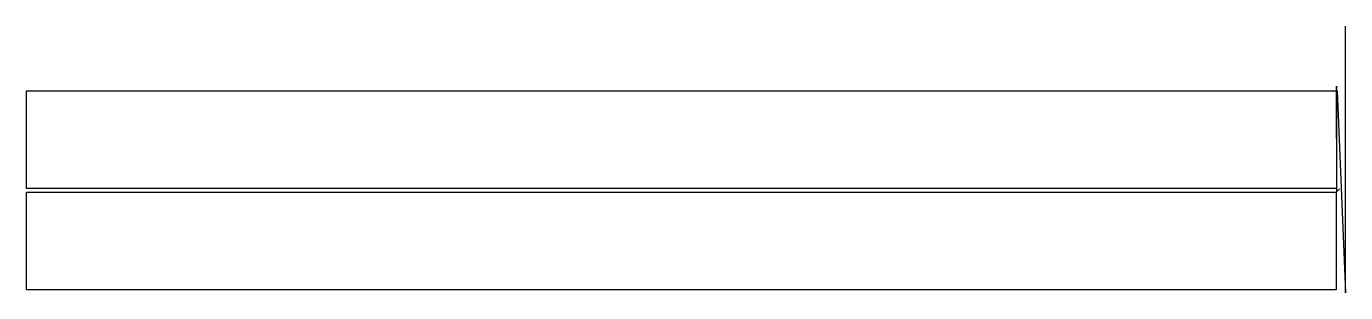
# Model space of a CAD drawing. Header units: metres. Extents: x 15 to 6921, y 1093 to 2490.
import ezdxf

# ---------------------------------------------------------------- set-up
doc = ezdxf.new("R2010")
doc.units = ezdxf.units.M

msp = doc.modelspace()

# ---------------------------------------------------------------- linework, layer by layer
at = {"layer": 'TOOL_0'}
for p, q in [((6921.397, 2489), (6921.397, 2490)), ((6921.397, 1092.529), (6921.397, 2489)), ((15.841, 1639.695), (15.841, 2151.195)), ((15.841, 2151.195), (6872.842, 2151.195)), ((6875.921, 1622.84), (6872.842, 2176.195)), ((6872.842, 2176.195), (6872.842, 2151.195)), ((6872.842, 2151.195), (6872.842, 1639.695)), ((6872.842, 2151.195), (6877.842, 2151.195)), ((6877.842, 2151.195), (6921.397, 1092.529)), ((15.384, 1107.804), (15.384, 1619.304)), ((15.384, 1619.304), (6872.385, 1619.304)), ((6872.842, 1639.695), (15.841, 1639.695)), ((6890.062, 1636.982), (6872.385, 1619.304)), ((6872.385, 1619.304), (6875.921, 1622.84)), ((6872.385, 1619.304), (6872.385, 1107.804)), ((6872.385, 1107.804), (15.384, 1107.804))]:
    msp.add_line(p, q, dxfattribs=at)

doc.saveas('drawing.dxf')
